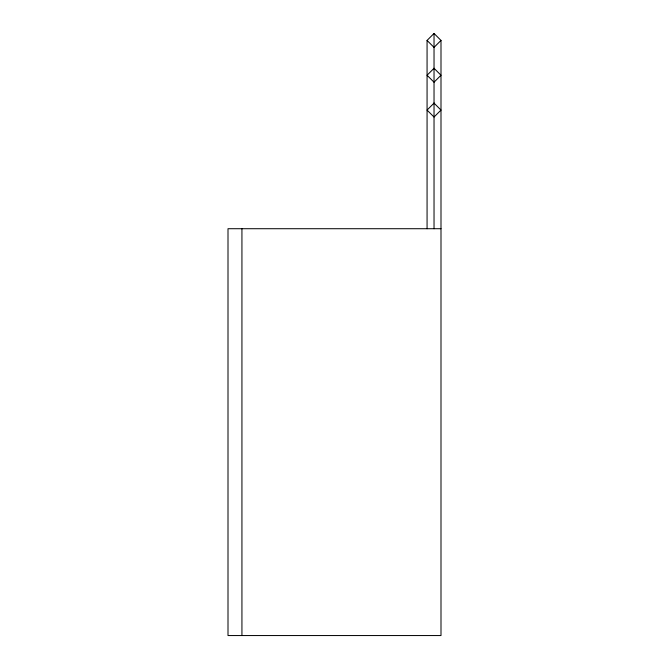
<?xml version="1.0" encoding="UTF-8"?>
<svg xmlns="http://www.w3.org/2000/svg" width="669" height="669" viewBox="0 0 669 669"><rect width="100%" height="100%" fill="white"/><g stroke="black" fill="none" stroke-linecap="round" stroke-linejoin="round"><path stroke-width="1" d="M427.065 228.714L427.065 40.416L434.03 33.45L440.996 40.416L440.996 635.55L228.004 635.55L228.004 228.714L440.996 228.714M440.996 40.416L434.03 47.382L427.065 40.416M434.03 33.45L434.03 228.714M241.935 228.714L241.935 635.55M434.03 68.28L427.065 75.246L434.03 82.212L440.996 75.246L434.03 68.28M434.03 103.118L427.065 110.084L434.03 117.05L440.996 110.084L434.03 103.118"/></g></svg>
